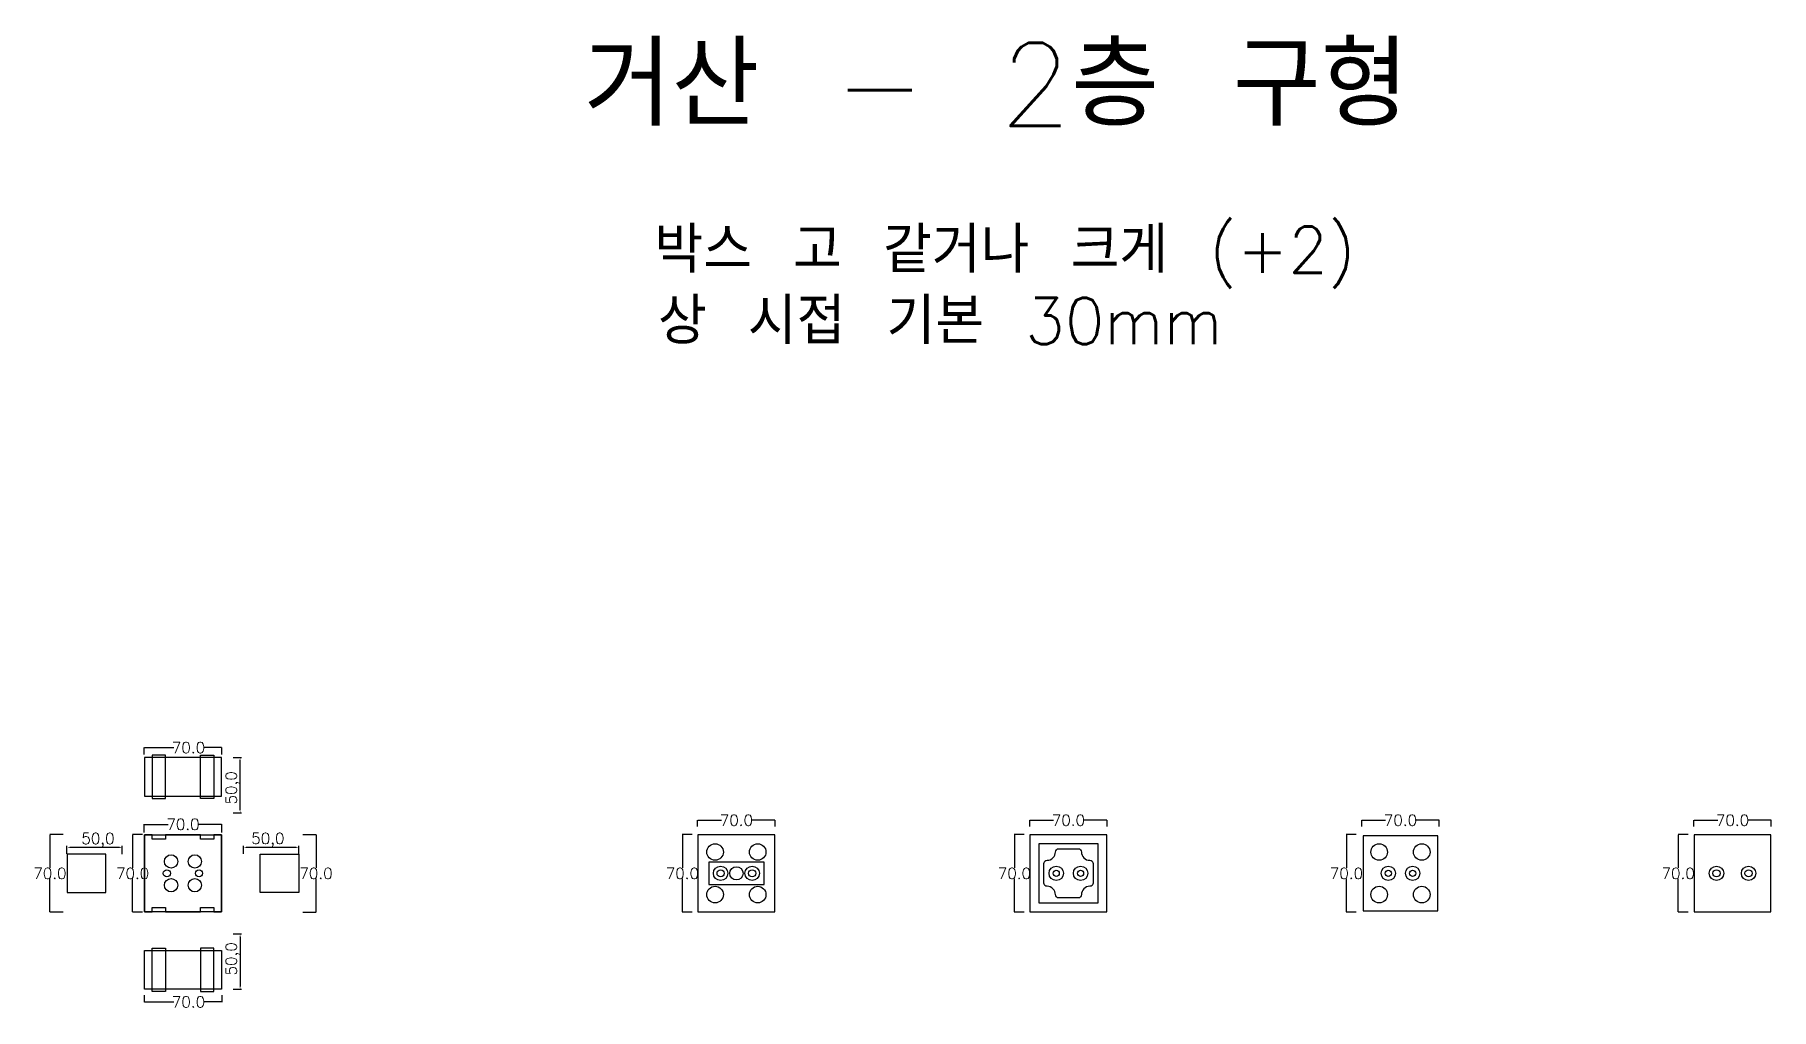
# Model space of a CAD drawing. Header units: millimetres. Extents: x 1747 to 3316, y 202 to 1083.
import ezdxf

# ---------------------------------------------------------------- set-up
doc = ezdxf.new("R2010")
doc.units = ezdxf.units.MM
for name, color, linetype in [('TEXT', 7, 'Continuous'), ('볼트 구멍', 7, 'Continuous'), ('치구', 7, 'Continuous'), ('치수', 7, 'Continuous')]:
    doc.layers.add(name, color=color, linetype=linetype)
doc.styles.get("Standard").update_dxf_attribs({"font": 'txt.shx', "bigfont": 'whgtxt.shx'})
doc.dimstyles.new('ISO-25', dxfattribs={"dimtxt": 2.5, "dimasz": 2.5, "dimexe": 1.25, "dimexo": 0.625, "dimtad": 1, "dimtxsty": 'Standard', "dimcen": 2.5, "dimadec": 0, "dimazin": 0, "dimtfac": 1, "dimtmove": 0, "dimatfit": 3, "dimfxl": 0, "dimarcsym": 0})
doc.dimstyles.get("Standard").update_dxf_attribs({"dimtxt": 7, "dimasz": 0.18, "dimexe": 0.18, "dimexo": 0.0625, "dimgap": 0.09, "dimtad": 0, "dimtih": 1, "dimtoh": 1, "dimdec": 1, "dimzin": 0, "dimdsep": 46, "dimtxsty": 'Standard', "dimcen": 0.09, "dimadec": 0, "dimazin": 0, "dimtfac": 1, "dimtdec": 1, "dimtofl": 0, "dimtmove": 0, "dimatfit": 3, "dimfxl": 0, "dimtolj": 1, "dimtzin": 0, "dimarcsym": 0})

# ---------------------------------------------------------------- blocks, each defined once
blk = doc.blocks.new('*D1')
at = {"layer": 'Defpoints', "color": 0}
for p in [(1925.4, 430), (1932.3, 430), (1925.4, 380)]:
    blk.add_point(p, dxfattribs=at)
at = {"layer": '치수', "color": 0, "lineweight": -2}
for p, q in [((1926, 430), (1933.5, 430)), ((1932.3, 382.5), (1932.3, 427.5)), ((1926, 380), (1933.5, 380))]:
    blk.add_line(p, q, dxfattribs=at)
at = {"layer": '치수', "color": 0}
for points in [[(1931.9, 427.5), (1932.7, 427.5), (1932.3, 430)], [(1931.9, 382.5), (1932.7, 382.5), (1932.3, 380)]]:
    blk.add_solid(points, dxfattribs=at)
at = {"layer": '치수', "color": 0, "insert": (1925.8, 402.5), "char_height": 10, "attachment_point": 5, "rotation": 90}
blk.add_mtext('50,0', dxfattribs=at)
blk = doc.blocks.new('*D2')
at = {"layer": 'Defpoints', "color": 0}
for p in [(2345.7, 367.3), (2415.7, 373.2), (2415.7, 367.3)]:
    blk.add_point(p, dxfattribs=at)
at = {"layer": '치수', "color": 0, "lineweight": -2}
for p, q in [((2345.7, 367.4), (2345.7, 373.4)), ((2345.9, 373.2), (2367.3, 373.2)), ((2415.5, 373.2), (2394.1, 373.2)), ((2415.7, 367.4), (2415.7, 373.4))]:
    blk.add_line(p, q, dxfattribs=at)
at = {"layer": '치수', "color": 0}
for points in [[(2345.9, 373.3), (2345.9, 373.2), (2345.7, 373.2)], [(2415.5, 373.3), (2415.5, 373.2), (2415.7, 373.2)]]:
    blk.add_solid(points, dxfattribs=at)
at = {"layer": '치수', "color": 0, "insert": (2380.7, 373.2), "char_height": 10, "attachment_point": 5}
blk.add_mtext('\\A1;70.0', dxfattribs=at)
blk = doc.blocks.new('*D3')
at = {"layer": 'Defpoints', "color": 0}
for p in [(1772.5, 360.2), (1760.5, 290.2), (1772.5, 290.2)]:
    blk.add_point(p, dxfattribs=at)
at = {"layer": '치수', "color": 0, "lineweight": -2}
for p, q in [((1772.5, 360.2), (1760.3, 360.2)), ((1760.5, 360.1), (1760.5, 330.3)), ((1760.5, 290.4), (1760.5, 320.2)), ((1772.5, 290.2), (1760.3, 290.2))]:
    blk.add_line(p, q, dxfattribs=at)
at = {"layer": '치수', "color": 0}
for points in [[(1760.4, 360.1), (1760.5, 360.1), (1760.5, 360.2)], [(1760.4, 290.4), (1760.5, 290.4), (1760.5, 290.2)]]:
    blk.add_solid(points, dxfattribs=at)
at = {"layer": '치수', "color": 0, "insert": (1760.5, 325.2), "char_height": 10, "attachment_point": 5}
blk.add_mtext('\\A1;70.0', dxfattribs=at)
blk = doc.blocks.new('*D4')
at = {"layer": 'Defpoints', "color": 0}
for p in [(1985.4, 348.8), (1935.4, 342), (1985.4, 342)]:
    blk.add_point(p, dxfattribs=at)
at = {"layer": '치수', "color": 0, "lineweight": -2}
for p, q in [((1935.4, 342.7), (1935.4, 350.1)), ((1937.9, 348.8), (1982.9, 348.8)), ((1985.4, 342.7), (1985.4, 350.1))]:
    blk.add_line(p, q, dxfattribs=at)
at = {"layer": '치수', "color": 0}
for points in [[(1937.9, 349.2), (1937.9, 348.4), (1935.4, 348.8)], [(1982.9, 349.2), (1982.9, 348.4), (1985.4, 348.8)]]:
    blk.add_solid(points, dxfattribs=at)
at = {"layer": '치수', "color": 0, "insert": (1957.4, 355.3), "char_height": 10, "attachment_point": 5}
blk.add_mtext('50,0', dxfattribs=at)
blk = doc.blocks.new('*D5')
at = {"layer": 'Defpoints', "color": 0}
for p in [(1775.9, 348.7), (1775.9, 342), (1825.9, 341.9)]:
    blk.add_point(p, dxfattribs=at)
at = {"layer": '치수', "color": 0, "lineweight": -2}
for p, q in [((1775.9, 342.7), (1775.9, 350)), ((1823.4, 348.7), (1778.4, 348.7)), ((1825.9, 342.6), (1825.9, 350))]:
    blk.add_line(p, q, dxfattribs=at)
at = {"layer": '치수', "color": 0}
for points in [[(1778.4, 349.1), (1778.4, 348.3), (1775.9, 348.7)], [(1823.4, 349.1), (1823.4, 348.3), (1825.9, 348.7)]]:
    blk.add_solid(points, dxfattribs=at)
at = {"layer": '치수', "color": 0, "insert": (1803.9, 355.2), "char_height": 10, "attachment_point": 5}
blk.add_mtext('50,0', dxfattribs=at)
blk = doc.blocks.new('*D6')
at = {"layer": 'Defpoints', "color": 0}
for p in [(1845.7, 362.1), (1915.7, 369.5), (1915.7, 362.1)]:
    blk.add_point(p, dxfattribs=at)
at = {"layer": '치수', "color": 0, "lineweight": -2}
for p, q in [((1845.7, 362.1), (1845.7, 369.6)), ((1845.9, 369.5), (1867.3, 369.5)), ((1915.5, 369.5), (1894.1, 369.5)), ((1915.7, 362.1), (1915.7, 369.6))]:
    blk.add_line(p, q, dxfattribs=at)
at = {"layer": '치수', "color": 0}
for points in [[(1845.9, 369.5), (1845.9, 369.4), (1845.7, 369.5)], [(1915.5, 369.5), (1915.5, 369.4), (1915.7, 369.5)]]:
    blk.add_solid(points, dxfattribs=at)
at = {"layer": '치수', "color": 0, "insert": (1880.7, 369.5), "char_height": 10, "attachment_point": 5}
blk.add_mtext('\\A1;70.0', dxfattribs=at)
blk = doc.blocks.new('*D7')
at = {"layer": 'Defpoints', "color": 0}
for p in [(1925.4, 270.5), (1925.4, 220.5), (1932.3, 220.5)]:
    blk.add_point(p, dxfattribs=at)
at = {"layer": '치수', "color": 0, "lineweight": -2}
for p, q in [((1926, 270.5), (1933.5, 270.5)), ((1932.3, 268), (1932.3, 223)), ((1926, 220.5), (1933.5, 220.5))]:
    blk.add_line(p, q, dxfattribs=at)
at = {"layer": '치수', "color": 0}
for points in [[(1931.9, 268), (1932.7, 268), (1932.3, 270.5)], [(1931.9, 223), (1932.7, 223), (1932.3, 220.5)]]:
    blk.add_solid(points, dxfattribs=at)
at = {"layer": '치수', "color": 0, "insert": (1925.8, 248), "char_height": 10, "attachment_point": 5, "rotation": 90}
blk.add_mtext('50,0', dxfattribs=at)
blk = doc.blocks.new('*D8')
at = {"layer": 'Defpoints', "color": 0}
for p in [(1845.7, 215.4), (1915.7, 215.4), (1915.7, 209)]:
    blk.add_point(p, dxfattribs=at)
at = {"layer": '치수', "color": 0, "lineweight": -2}
for p, q in [((1845.7, 215.3), (1845.7, 208.8)), ((1845.9, 209), (1872.3, 209)), ((1915.5, 209), (1899.1, 209)), ((1915.7, 215.3), (1915.7, 208.8))]:
    blk.add_line(p, q, dxfattribs=at)
at = {"layer": '치수', "color": 0}
for points in [[(1845.9, 209), (1845.9, 209), (1845.7, 209)], [(1915.5, 209), (1915.5, 209), (1915.7, 209)]]:
    blk.add_solid(points, dxfattribs=at)
at = {"layer": '치수', "color": 0, "insert": (1885.7, 209), "char_height": 10, "attachment_point": 5}
blk.add_mtext('\\A1;70.0', dxfattribs=at)
blk = doc.blocks.new('*D9')
at = {"layer": 'Defpoints', "color": 0}
for p in [(1844.2, 360.2), (1835.2, 290.2), (1844.2, 290.2)]:
    blk.add_point(p, dxfattribs=at)
at = {"layer": '치수', "color": 0, "lineweight": -2}
for p, q in [((1844.2, 360.2), (1835, 360.2)), ((1835.2, 360.1), (1835.2, 330.3)), ((1835.2, 290.4), (1835.2, 320.2)), ((1844.2, 290.2), (1835, 290.2))]:
    blk.add_line(p, q, dxfattribs=at)
at = {"layer": '치수', "color": 0}
for points in [[(1835.1, 360.1), (1835.2, 360.1), (1835.2, 360.2)], [(1835.1, 290.4), (1835.2, 290.4), (1835.2, 290.2)]]:
    blk.add_solid(points, dxfattribs=at)
at = {"layer": '치수', "color": 0, "insert": (1835.2, 325.2), "char_height": 10, "attachment_point": 5}
blk.add_mtext('\\A1;70.0', dxfattribs=at)
blk = doc.blocks.new('*D10')
at = {"layer": 'Defpoints', "color": 0}
for p in [(1988.8, 360.2), (1988.8, 290.2), (2000.9, 290.2)]:
    blk.add_point(p, dxfattribs=at)
at = {"layer": '치수', "color": 0, "lineweight": -2}
for p, q in [((1988.9, 360.2), (2001.1, 360.2)), ((2000.9, 360.1), (2000.9, 330.3)), ((2000.9, 290.4), (2000.9, 320.2)), ((1988.9, 290.2), (2001.1, 290.2))]:
    blk.add_line(p, q, dxfattribs=at)
at = {"layer": '치수', "color": 0}
for points in [[(2000.9, 360.1), (2000.9, 360.1), (2000.9, 360.2)], [(2000.9, 290.4), (2000.9, 290.4), (2000.9, 290.2)]]:
    blk.add_solid(points, dxfattribs=at)
at = {"layer": '치수', "color": 0, "insert": (2000.9, 325.2), "char_height": 10, "attachment_point": 5}
blk.add_mtext('\\A1;70.0', dxfattribs=at)
blk = doc.blocks.new('*D11')
at = {"layer": 'Defpoints', "color": 0}
for p in [(2340.8, 360.2), (2331.9, 290.2), (2340.8, 290.2)]:
    blk.add_point(p, dxfattribs=at)
at = {"layer": '치수', "color": 0, "lineweight": -2}
for p, q in [((2340.7, 360.2), (2331.7, 360.2)), ((2331.9, 360.1), (2331.9, 330.3)), ((2331.9, 290.4), (2331.9, 320.2)), ((2340.7, 290.2), (2331.7, 290.2))]:
    blk.add_line(p, q, dxfattribs=at)
at = {"layer": '치수', "color": 0}
for points in [[(2331.9, 360.1), (2331.9, 360.1), (2331.9, 360.2)], [(2331.9, 290.4), (2331.9, 290.4), (2331.9, 290.2)]]:
    blk.add_solid(points, dxfattribs=at)
at = {"layer": '치수', "color": 0, "insert": (2331.9, 325.2), "char_height": 10, "attachment_point": 5}
blk.add_mtext('\\A1;70.0', dxfattribs=at)
blk = doc.blocks.new('*D12')
at = {"layer": 'Defpoints', "color": 0}
for p in [(2945.7, 367.3), (3015.7, 373.2), (3015.7, 367.3)]:
    blk.add_point(p, dxfattribs=at)
at = {"layer": '치수', "color": 0, "lineweight": -2}
for p, q in [((2945.7, 367.4), (2945.7, 373.4)), ((2945.9, 373.2), (2967.3, 373.2)), ((3015.5, 373.2), (2994.1, 373.2)), ((3015.7, 367.4), (3015.7, 373.4))]:
    blk.add_line(p, q, dxfattribs=at)
at = {"layer": '치수', "color": 0}
for points in [[(2945.9, 373.3), (2945.9, 373.2), (2945.7, 373.2)], [(3015.5, 373.3), (3015.5, 373.2), (3015.7, 373.2)]]:
    blk.add_solid(points, dxfattribs=at)
at = {"layer": '치수', "color": 0, "insert": (2980.7, 373.2), "char_height": 10, "attachment_point": 5}
blk.add_mtext('\\A1;70.0', dxfattribs=at)
blk = doc.blocks.new('*D13')
at = {"layer": 'Defpoints', "color": 0}
for p in [(2645.7, 367.3), (2715.7, 373.2), (2715.7, 367.3)]:
    blk.add_point(p, dxfattribs=at)
at = {"layer": '치수', "color": 0, "lineweight": -2}
for p, q in [((2645.7, 367.4), (2645.7, 373.4)), ((2645.9, 373.2), (2667.3, 373.2)), ((2715.5, 373.2), (2694.1, 373.2)), ((2715.7, 367.4), (2715.7, 373.4))]:
    blk.add_line(p, q, dxfattribs=at)
at = {"layer": '치수', "color": 0}
for points in [[(2645.9, 373.3), (2645.9, 373.2), (2645.7, 373.2)], [(2715.5, 373.3), (2715.5, 373.2), (2715.7, 373.2)]]:
    blk.add_solid(points, dxfattribs=at)
at = {"layer": '치수', "color": 0, "insert": (2680.7, 373.2), "char_height": 10, "attachment_point": 5}
blk.add_mtext('\\A1;70.0', dxfattribs=at)
blk = doc.blocks.new('*D14')
at = {"layer": 'Defpoints', "color": 0}
for p in [(2640.8, 360.2), (2631.9, 290.2), (2640.8, 290.2)]:
    blk.add_point(p, dxfattribs=at)
at = {"layer": '치수', "color": 0, "lineweight": -2}
for p, q in [((2640.7, 360.2), (2631.7, 360.2)), ((2631.9, 360.1), (2631.9, 330.3)), ((2631.9, 290.4), (2631.9, 320.2)), ((2640.7, 290.2), (2631.7, 290.2))]:
    blk.add_line(p, q, dxfattribs=at)
at = {"layer": '치수', "color": 0}
for points in [[(2631.9, 360.1), (2631.9, 360.1), (2631.9, 360.2)], [(2631.9, 290.4), (2631.9, 290.4), (2631.9, 290.2)]]:
    blk.add_solid(points, dxfattribs=at)
at = {"layer": '치수', "color": 0, "insert": (2631.9, 325.2), "char_height": 10, "attachment_point": 5}
blk.add_mtext('\\A1;70.0', dxfattribs=at)
blk = doc.blocks.new('*D15')
at = {"layer": 'Defpoints', "color": 0}
for p in [(2940.8, 360.2), (2931.9, 290.2), (2940.8, 290.2)]:
    blk.add_point(p, dxfattribs=at)
at = {"layer": '치수', "color": 0, "lineweight": -2}
for p, q in [((2940.7, 360.2), (2931.7, 360.2)), ((2931.9, 360.1), (2931.9, 330.3)), ((2931.9, 290.4), (2931.9, 320.2)), ((2940.7, 290.2), (2931.7, 290.2))]:
    blk.add_line(p, q, dxfattribs=at)
at = {"layer": '치수', "color": 0}
for points in [[(2931.9, 360.1), (2931.9, 360.1), (2931.9, 360.2)], [(2931.9, 290.4), (2931.9, 290.4), (2931.9, 290.2)]]:
    blk.add_solid(points, dxfattribs=at)
at = {"layer": '치수', "color": 0, "insert": (2931.9, 325.2), "char_height": 10, "attachment_point": 5}
blk.add_mtext('\\A1;70.0', dxfattribs=at)
blk = doc.blocks.new('*D16')
at = {"layer": 'Defpoints', "color": 0}
for p in [(3245.7, 367.3), (3315.7, 373.2), (3315.7, 367.3)]:
    blk.add_point(p, dxfattribs=at)
at = {"layer": '치수', "color": 0, "lineweight": -2}
for p, q in [((3245.7, 367.4), (3245.7, 373.4)), ((3245.9, 373.2), (3267.3, 373.2)), ((3315.5, 373.2), (3294.1, 373.2)), ((3315.7, 367.4), (3315.7, 373.4))]:
    blk.add_line(p, q, dxfattribs=at)
at = {"layer": '치수', "color": 0}
for points in [[(3245.9, 373.3), (3245.9, 373.2), (3245.7, 373.2)], [(3315.5, 373.3), (3315.5, 373.2), (3315.7, 373.2)]]:
    blk.add_solid(points, dxfattribs=at)
at = {"layer": '치수', "color": 0, "insert": (3280.7, 373.2), "char_height": 10, "attachment_point": 5}
blk.add_mtext('\\A1;70.0', dxfattribs=at)
blk = doc.blocks.new('*D17')
at = {"layer": 'Defpoints', "color": 0}
for p in [(3240.6, 360.2), (3231.6, 290.2), (3240.6, 290.2)]:
    blk.add_point(p, dxfattribs=at)
at = {"layer": '치수', "color": 0, "lineweight": -2}
for p, q in [((3240.5, 360.2), (3231.5, 360.2)), ((3231.6, 360.1), (3231.6, 330.3)), ((3231.6, 290.4), (3231.6, 320.2)), ((3240.5, 290.2), (3231.5, 290.2))]:
    blk.add_line(p, q, dxfattribs=at)
at = {"layer": '치수', "color": 0}
for points in [[(3231.6, 360.1), (3231.7, 360.1), (3231.6, 360.2)], [(3231.6, 290.4), (3231.7, 290.4), (3231.6, 290.2)]]:
    blk.add_solid(points, dxfattribs=at)
at = {"layer": '치수', "color": 0, "insert": (3231.6, 325.2), "char_height": 10, "attachment_point": 5}
blk.add_mtext('\\A1;70.0', dxfattribs=at)
blk = doc.blocks.new('*D18')
at = {"layer": 'Defpoints', "color": 0}
for p in [(1845.7, 432.4), (1915.7, 438.8), (1915.7, 432.4)]:
    blk.add_point(p, dxfattribs=at)
at = {"layer": '치수', "color": 0, "lineweight": -2}
for p, q in [((1845.7, 432.5), (1845.7, 439)), ((1845.9, 438.8), (1872.3, 438.8)), ((1915.5, 438.8), (1899.1, 438.8)), ((1915.7, 432.5), (1915.7, 439))]:
    blk.add_line(p, q, dxfattribs=at)
at = {"layer": '치수', "color": 0}
for points in [[(1845.9, 438.8), (1845.9, 438.8), (1845.7, 438.8)], [(1915.5, 438.8), (1915.5, 438.8), (1915.7, 438.8)]]:
    blk.add_solid(points, dxfattribs=at)
at = {"layer": '치수', "color": 0, "insert": (1885.7, 438.8), "char_height": 10, "attachment_point": 5}
blk.add_mtext('\\A1;70.0', dxfattribs=at)

msp = doc.modelspace()

# ---------------------------------------------------------------- linework, layer by layer
msp.add_lwpolyline([(1845.94, 359.99), (1915.44, 359.99), (1915.44, 290.49), (1845.94, 290.49)], close=True)
msp.add_lwpolyline([(2668.94, 344.49, -0.4142136), (2671.94, 347.49), (2689.44, 347.49, -0.4142136), (2692.44, 344.49, 0.4142136), (2699.94, 336.99, -0.4142136), (2702.94, 333.99), (2702.94, 316.49, -0.4142136), (2699.94, 313.49, 0.4142136), (2692.44, 305.99, -0.4142136), (2689.44, 302.99), (2671.94, 302.99, -0.4142136), (2668.94, 305.99, 0.4142136), (2661.44, 313.49, -0.4142136), (2658.44, 316.49), (2658.44, 333.99, -0.4142136), (2661.44, 336.99, 0.4142136)], format="xyb", close=True)
for centre, radius in [((2361.44, 344.49), 7.5), ((2399.94, 344.49), 7.5), ((2961.44, 344.49), 7.5), ((2999.94, 344.49), 7.5), ((1869.94, 335.99), 6), ((1891.44, 335.99), 6), ((1869.94, 314.49), 6), ((1891.44, 314.49), 6), ((2361.44, 305.99), 7.5), ((2399.94, 305.99), 7.5), ((2961.44, 305.99), 7.5), ((2999.94, 305.99), 7.5)]:
    msp.add_circle(centre, radius)
at = {"layer": '볼트 구멍', "color": 1, "elevation": 0}
msp.add_lwpolyline([(2355.69, 315.24), (2405.69, 315.24), (2405.69, 335.24), (2355.69, 335.24)], close=True, dxfattribs=at)
at = {"layer": '볼트 구멍', "color": 6}
for centre in [(2366.44, 325.24), (2394.94, 325.24), (2669.69, 325.24), (2691.69, 325.24), (2969.69, 325.24), (2991.69, 325.24), (3266.19, 325.24), (3295.19, 325.24)]:
    msp.add_circle(centre, 6.5, dxfattribs=at)
at = {"layer": '볼트 구멍', "color": 3}
for centre, radius in [((2380.69, 325.24), 6), ((1866.19, 325.24), 3.25), ((1895.19, 325.24), 3.25), ((2366.44, 325.24), 3.25), ((2394.94, 325.24), 3.25), ((2669.69, 325.24), 2.75), ((2691.69, 325.24), 2.75), ((2969.69, 325.24), 2.75), ((2991.69, 325.24), 2.75), ((3266.19, 325.24), 3.25), ((3295.19, 325.24), 3.25)]:
    msp.add_circle(centre, radius, dxfattribs=at)
at = {"layer": '치구'}
for points in [[(1845.94, 394.99), (1915.44, 394.99), (1915.44, 429.99), (1845.94, 429.99)], [(1845.94, 290.49), (1852.94, 290.49), (1852.94, 294.49), (1864.94, 294.49), (1864.94, 290.49), (1896.44, 290.49), (1896.44, 294.49), (1908.44, 294.49), (1908.44, 290.49), (1915.44, 290.49), (1915.44, 359.99), (1908.44, 359.99), (1908.44, 355.99), (1896.44, 355.99), (1896.44, 359.99), (1864.94, 359.99), (1864.94, 355.99), (1852.94, 355.99), (1852.94, 359.99), (1845.94, 359.99)], [(2345.94, 359.99), (2345.94, 290.49), (2415.44, 290.49), (2415.44, 359.99)], [(2645.94, 359.99), (2645.94, 290.49), (2715.44, 290.49), (2715.44, 359.99)], [(2653.94, 351.99), (2653.94, 298.49), (2707.44, 298.49), (2707.44, 351.99)], [(2946.94, 358.99), (2946.94, 291.49), (3014.44, 291.49), (3014.44, 358.99)], [(3245.94, 359.99), (3245.94, 290.49), (3315.44, 290.49), (3315.44, 359.99)], [(1810.94, 342.59), (1775.94, 342.59), (1775.94, 307.89), (1810.94, 307.89)], [(1950.44, 342.59), (1985.44, 342.59), (1985.44, 307.89), (1950.44, 307.89)], [(1845.94, 255.49), (1915.44, 255.49), (1915.44, 220.49), (1845.94, 220.49)]]:
    msp.add_lwpolyline(points, close=True, dxfattribs=at)
at = {"layer": '치구', "color": 1}
for points in [[(1852.94, 392.99), (1864.94, 392.99), (1864.94, 431.99), (1852.94, 431.99)], [(1908.44, 392.99), (1896.44, 392.99), (1896.44, 431.99), (1908.44, 431.99)], [(1852.94, 257.49), (1864.94, 257.49), (1864.94, 218.49), (1852.94, 218.49)], [(1908.44, 257.49), (1896.44, 257.49), (1896.44, 218.49), (1908.44, 218.49)]]:
    msp.add_lwpolyline(points, close=True, dxfattribs=at)

# ---------------------------------------------------------------- texts
at = {"layer": 'TEXT', "color": 3}
msp.add_text('거산 - 2층 구형', height=75, dxfattribs=at).set_placement((2242.87, 1000.53))
at = {"layer": 'TEXT', "color": 1}
for s, p in [('박스 고 같거나 크게 (+2)', (2306.67, 867.85)), ('상 시접 기본 30mm', (2309.82, 803.44))]:
    msp.add_text(s, height=41.6667, dxfattribs=at).set_placement(p)

# ---------------------------------------------------------------- dimensions: what is measured, and where the dimension line sits
at = {"layer": '치수', "color": 4}
for base, p1, p2, dimstyle, override, picture, middle in [((1915.69, 438.81), (1845.69, 432.42), (1915.69, 432.42), 'Standard', {"dimtxt": 10}, '*D18', (1885.69, 438.81)), ((1985.44, 348.82), (1935.44, 342.04), (1985.44, 342.04), 'ISO-25', {"dimtxt": 10, "dimdec": 1, "dimzin": 0, "dimtdec": 1}, '*D4', (1957.44, 348.82)), ((1915.69, 208.98), (1845.69, 215.38), (1915.69, 215.38), 'Standard', {"dimtxt": 10}, '*D8', (1885.69, 208.98))]:
    dim = msp.add_linear_dim(base=base, p1=p1, p2=p2, dimstyle=dimstyle, override=override, dxfattribs=at)
    dim.commit()
    dim.dimension.update_dxf_attribs({"geometry": picture, "text_midpoint": middle, "dimtype": 160})
for base, p1, p2, angle, picture, middle in [((1932.27, 429.99), (1925.37, 379.99), (1925.37, 429.99), 90, '*D1', (1932.27, 402.49)), ((1775.94, 348.72), (1825.94, 341.94), (1775.94, 342.04), 180, '*D5', (1803.94, 348.72)), ((1932.27, 220.49), (1925.37, 270.49), (1925.37, 220.49), 270, '*D7', (1932.27, 247.99))]:
    dim = msp.add_linear_dim(base=base, p1=p1, p2=p2, angle=angle, dimstyle='ISO-25', override={"dimtxt": 10, "dimdec": 1, "dimzin": 0, "dimtdec": 1}, dxfattribs=at)
    dim.commit()
    dim.dimension.update_dxf_attribs({"geometry": picture, "text_midpoint": middle, "dimtype": 160})
for base, p1, p2, picture, middle in [((2415.69, 373.23), (2345.69, 367.35), (2415.69, 367.35), '*D2', (2380.69, 373.23)), ((2715.69, 373.23), (2645.69, 367.35), (2715.69, 367.35), '*D13', (2680.69, 373.23)), ((3015.69, 373.23), (2945.69, 367.35), (3015.69, 367.35), '*D12', (2980.69, 373.23)), ((3315.69, 373.23), (3245.69, 367.35), (3315.69, 367.35), '*D16', (3280.69, 373.23)), ((1915.69, 369.46), (1845.69, 362.07), (1915.69, 362.07), '*D6', (1880.69, 369.46))]:
    dim = msp.add_linear_dim(base=base, p1=p1, p2=p2, dimstyle='Standard', override={"dimtxt": 10}, dxfattribs=at)
    dim.commit()
    dim.dimension.update_dxf_attribs({"geometry": picture, "text_midpoint": middle})
for base, p1, p2, picture, middle in [((1760.48, 290.24), (1772.55, 360.24), (1772.55, 290.24), '*D3', (1760.48, 325.24)), ((1835.16, 290.24), (1844.23, 360.24), (1844.23, 290.24), '*D9', (1835.16, 325.24)), ((2000.91, 290.24), (1988.84, 360.24), (1988.84, 290.24), '*D10', (2000.91, 325.24)), ((2331.9, 290.24), (2340.8, 360.24), (2340.8, 290.24), '*D11', (2331.9, 325.24)), ((2631.9, 290.24), (2640.8, 360.24), (2640.8, 290.24), '*D14', (2631.9, 325.24)), ((2931.9, 290.24), (2940.8, 360.24), (2940.8, 290.24), '*D15', (2931.9, 325.24)), ((3231.65, 290.24), (3240.55, 360.24), (3240.55, 290.24), '*D17', (3231.65, 325.24))]:
    dim = msp.add_linear_dim(base=base, p1=p1, p2=p2, angle=90, dimstyle='Standard', override={"dimtxt": 10}, dxfattribs=at)
    dim.commit()
    dim.dimension.update_dxf_attribs({"geometry": picture, "text_midpoint": middle})

doc.saveas('drawing.dxf')
